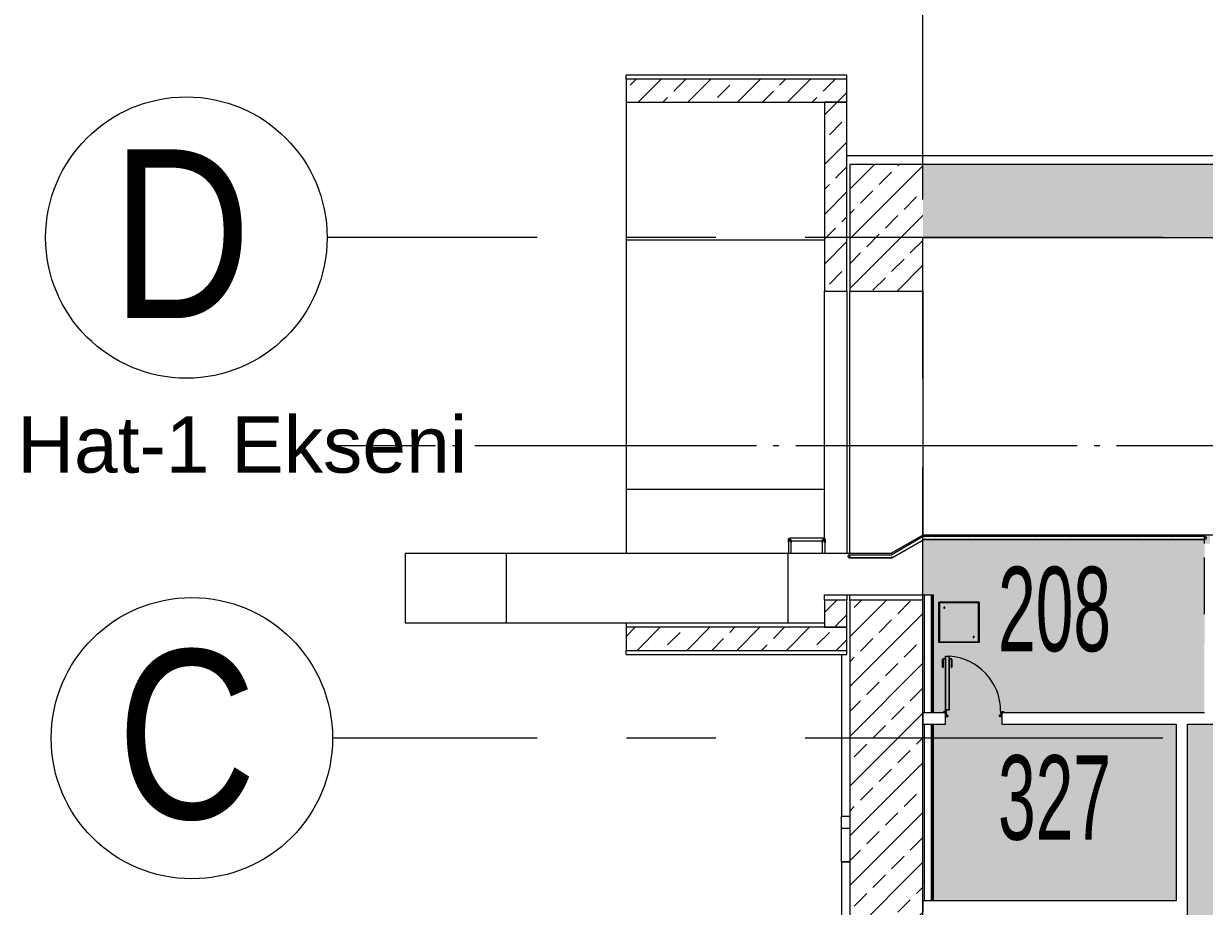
# Model space of a CAD drawing. Header units: metres. Extents: x -201 to 705, y -63 to 42.
# Drawn here: x -201.18 to -180.2, y -8.19 to 7.5 of the extents above; entities that cross this region are included whole.
import ezdxf

# ---------------------------------------------------------------- set-up
doc = ezdxf.new("R2010")
doc.units = ezdxf.units.M
for name, pattern in [('Dash', [3, 1.5, -1.5]), ('Grid Line', [11.1125, 6.35, -1.5875, 1.5875, -1.5875]), ('HAT AKSI', [5.6, 5, -0.3, 0, -0.3])]:
    doc.linetypes.add(name, pattern=pattern)
for name, color, linetype, lineweight in [('A-----NPP', 7, 'Continuous', 9), ('A-DETLGEM', 7, 'Continuous', 9), ('A_AREA', 7, 'Continuous', 9), ('A_DOOR', 7, 'Continuous', 9), ('A_GRID', 7, 'Continuous', 9), ('A_GRID_BALOON', 7, 'Continuous', 9), ('A_HANDRAIL', 7, 'Continuous', 9), ('A_HATCH', 7, 'Continuous', 9), ('A_RC', 7, 'Continuous', 9), ('A_TEXT_40', 7, 'Continuous', 9), ('A_WALL', 7, 'Continuous', 9), ('G-PLANOTM', 7, 'Continuous', 9)]:
    doc.layers.add(name, color=color, linetype=linetype, lineweight=lineweight)
doc.styles.add('Arial', font='arial.ttf', dxfattribs={"height": 1})
doc.styles.add('Arial Narrow_1', font='ARIALN.TTF', dxfattribs={"height": 3})
doc.styles.add('Arial Narrow_2', font='ARIALN.TTF', dxfattribs={"width": 0.7, "height": 1.5})
pattern_1 = [(45, (0, 0), (-0.442274, 0.442274), []), (45, (0.4423, 0), (-0.442274, 0.442274), [0.31274, -0.15637])]

# ---------------------------------------------------------------- blocks, each defined once
blk = doc.blocks.new('IC-TKN-M7-S22-000-10-A1-32-K-T-6C-200_rvt-1-_1_13_4_13_ PERON KATI _FFL__ANAHTAR PLAN')
at = {"layer": 'A_HATCH', "true_color": 0x787878}
h = blk.add_hatch(dxfattribs=at)
h.set_pattern_fill('FP_3', color=8, style=0, pattern_type=2)
h.set_pattern_definition(pattern_1)
h.paths.add_polyline_path([(-186.55, -3.229), (-186.55, -2.748), (-186.95, -2.751), (-186.95, -3.229), (-186.65, -3.229)])
h.paths.add_polyline_path([(-186.55, 2.748), (-186.55, 6.107), (-186.95, 6.107), (-186.95, 2.748), (-186.65, 2.748)])
h = blk.add_hatch(dxfattribs=at)
h.set_pattern_fill('FP_3', color=8, style=0, pattern_type=2)
h.set_pattern_definition(pattern_1)
h.paths.add_polyline_path([(-185.2, -22), (-185.2, -19.748), (-186.5, -19.748), (-186.5, -22)])
h.paths.add_polyline_path([(-186.458, -14.252), (-185.2, -14.252), (-185.2, -2.748), (-186.5, -2.748), (-186.5, -14.252)])
h.paths.add_polyline_path([(-186.282, 2.748), (-185.2, 2.748), (-185.2, 5), (-186.5, 5), (-186.5, 2.748)])
h = blk.add_hatch(dxfattribs=at)
h.set_pattern_fill('FP_3', color=8, style=0, pattern_type=2)
h.set_pattern_definition(pattern_1)
h.paths.add_polyline_path([(-125.85, 3.7), (-125.85, 5), (-185.2, 5), (-185.2, 3.7), (-145.888, 3.7)])
at = {"layer": 'A_RC', "true_color": 0x787878}
h = blk.add_hatch(dxfattribs=at)
h.set_pattern_fill('FP_3', color=8, style=0, pattern_type=2)
h.set_pattern_definition(pattern_1)
h.paths.add_polyline_path([(-186.55, -3.638), (-186.55, -3.229), (-190.473, -3.229), (-190.473, -3.638), (-186.65, -3.638)])
h.paths.add_polyline_path([(-186.95, 6.107), (-186.55, 6.107), (-186.55, 6.516), (-190.473, 6.516), (-190.473, 6.107), (-190.435, 6.107)])
at = {"layer": 'A-----NPP'}
for p, q in [((-125.795, 5.15), (-186.55, 5.15)), ((-186.65, -3.709), (-186.65, -6.588)), ((-186.65, -6.588), (-186.5, -6.588)), ((-186.65, -6.8), (-186.65, -6.588)), ((-186.65, -6.588), (-186.5, -6.588)), ((-186.65, -7.4), (-186.65, -6.8)), ((-186.65, -6.8), (-186.5, -6.8)), ((-186.5, -7.4), (-186.65, -7.4)), ((-186.65, -7.4), (-186.65, -12.9)), ((-186.65, -7.4), (-186.5, -7.4))]:
    blk.add_line(p, q, dxfattribs=at)
at = {"layer": 'A_RC'}
for p, q in [((-186.55, 6.589), (-190.473, 6.589)), ((-190.473, 6.516), (-190.473, 6.589)), ((-186.55, 6.516), (-186.55, 6.589)), ((-190.473, 6.109), (-190.473, 3.766)), ((-186.95, 6.107), (-186.55, 6.107)), ((-190.473, 3.766), (-190.473, 3.656)), ((-186.95, 3.656), (-190.473, 3.656)), ((-190.473, 3.656), (-190.473, -0.777)), ((-186.95, -0.777), (-190.473, -0.777)), ((-190.473, -0.777), (-190.473, -0.887)), ((-190.473, -0.887), (-190.473, -1.919)), ((-175.149, -1.59), (-180.2, -1.59)), ((-190.473, -3.15), (-190.473, -3.23)), ((-186.55, -3.229), (-186.95, -3.229)), ((-190.473, -3.711), (-190.473, -3.638)), ((-190.473, -3.711), (-186.55, -3.711)), ((-186.55, -3.711), (-186.55, -3.638))]:
    blk.add_line(p, q, dxfattribs=at)
at = {"layer": 'A_RC', "lineweight": 18}
for p, q in [((-186.55, 6.516), (-190.473, 6.516)), ((-190.473, 6.516), (-190.473, 6.107)), ((-186.55, 6.107), (-186.55, 6.516)), ((-190.473, 6.107), (-186.95, 6.107)), ((-186.95, -3.229), (-190.473, -3.229)), ((-190.473, -3.229), (-190.473, -3.638)), ((-186.55, -3.638), (-186.55, -3.229)), ((-190.473, -3.638), (-186.55, -3.638))]:
    blk.add_line(p, q, dxfattribs=at)
at = {"layer": 'A_WALL', "lineweight": 18}
for p, q in [((-186.95, 6.107), (-186.95, 2.748)), ((-186.55, 2.748), (-186.55, 6.107)), ((-185.2, 5), (-186.5, 5)), ((-186.5, 5), (-186.5, 2.748)), ((-125.85, 5), (-185.2, 5)), ((-185.2, 2.748), (-185.2, 3.7)), ((-185.2, 3.7), (-125.85, 3.7)), ((-186.95, 2.748), (-186.55, 2.748)), ((-186.5, 2.748), (-185.2, 2.748)), ((-186.95, -2.748), (-186.95, -3.229)), ((-186.55, -2.748), (-186.95, -2.748)), ((-186.55, -3.229), (-186.55, -2.748)), ((-185.2, -2.748), (-186.5, -2.748)), ((-186.5, -2.748), (-186.5, -14.252)), ((-185.2, -14.252), (-185.2, -2.748))]:
    blk.add_line(p, q, dxfattribs=at)
at = {"layer": 'A_WALL'}
for p, q in [((-186.55, 6.107), (-186.95, 6.107)), ((-186.95, -1.719), (-186.95, 2.748)), ((-186.55, 2.748), (-186.55, -1.92)), ((-186.5, -1.92), (-186.5, 2.748)), ((-185.2, 2.748), (-185.2, -1.591)), ((-186.55, -2.65), (-186.55, -2.748)), ((-186.5, -2.748), (-186.5, -2.65)), ((-186.95, -3.229), (-186.55, -3.229))]:
    blk.add_line(p, q, dxfattribs=at)
blk = doc.blocks.new('C1030_70_YK1 100x220cm - YK1 100x220cm-V7-_1_13_4_13_ PERON KATI _FFL__ANAHTAR PLAN')
at = {"layer": 'A-DETLGEM'}
for p, q in [((-0.53, 1.068), (-0.5, 1.068)), ((-0.5, 1.058), (-0.53, 1.058)), ((-0.499, 1.107), (-0.434, 1.107)), ((-0.499, 0.139), (-0.499, 1.107)), ((-0.438, 1.103), (-0.495, 1.103)), ((-0.495, 0.153), (-0.495, 1.103)), ((-0.438, 1.103), (-0.438, 0.153)), ((-0.435, 1.068), (-0.405, 1.068)), ((-0.405, 1.058), (-0.435, 1.058)), ((-0.434, 1.107), (-0.434, 0.621)), ((-0.55, 0.913), (-0.55, 1.048)), ((-0.54, 1.048), (-0.54, 0.913)), ((-0.395, 0.913), (-0.395, 1.048)), ((-0.385, 1.048), (-0.385, 0.913)), ((-0.434, 0.621), (-0.434, 0.149)), ((-0.491, 0.139), (-0.499, 0.139)), ((-0.438, 0.153), (-0.495, 0.153)), ((-0.491, 0.149), (-0.491, 0.139)), ((-0.434, 0.149), (-0.491, 0.149))]:
    blk.add_line(p, q, dxfattribs=at)
for radius in [0.008, 0.006]:
    blk.add_circle((-0.5, 0.13), radius, dxfattribs=at)
for centre, radius, start, end in [((-0.53, 1.048), 0.02, 90, 180), ((-0.53, 1.048), 0.01, 90, 180), ((-0.405, 1.048), 0.02, 0, 90), ((-0.405, 1.048), 0.01, 0, 90), ((-0.545, 0.913), 0.005, 180, 0), ((-0.39, 0.913), 0.005, 180, 0)]:
    blk.add_arc(centre, radius, start, end, dxfattribs=at)
at = {"layer": 'A_DOOR'}
for p, q in [((-0.483, 0.118), (-0.538, 0.118)), ((-0.538, 0.118), (-0.538, 0.1)), ((-0.536, 0.1), (-0.536, 0.116)), ((-0.536, 0.116), (-0.485, 0.116)), ((-0.485, 0.095), (-0.487, 0.093)), ((-0.487, 0.093), (-0.487, 0.062)), ((-0.487, 0.062), (-0.485, 0.06)), ((-0.485, 0.116), (-0.485, 0.095)), ((-0.485, 0.092), (-0.483, 0.094)), ((-0.485, 0.063), (-0.485, 0.092)), ((-0.483, 0.061), (-0.485, 0.063)), ((-0.485, 0.06), (-0.485, 0.049)), ((-0.485, 0.049), (-0.465, 0.049)), ((-0.483, 0.045), (-0.485, 0.045)), ((-0.485, 0.045), (-0.485, 0.037)), ((-0.485, 0.037), (-0.457, 0.037)), ((-0.483, 0.094), (-0.483, 0.118)), ((-0.483, 0.051), (-0.483, 0.061)), ((-0.467, 0.051), (-0.483, 0.051)), ((-0.483, 0.039), (-0.483, 0.045)), ((-0.459, 0.039), (-0.483, 0.039)), ((-0.457, 0.061), (-0.467, 0.061)), ((-0.467, 0.061), (-0.467, 0.051)), ((-0.465, 0.049), (-0.465, 0.059)), ((-0.465, 0.059), (-0.459, 0.059)), ((-0.459, 0.059), (-0.459, 0.039)), ((-0.457, 0.037), (-0.457, 0.061)), ((0.467, 0.061), (0.457, 0.061)), ((0.457, 0.061), (0.457, 0.037)), ((0.457, 0.037), (0.485, 0.037)), ((0.459, 0.039), (0.459, 0.059)), ((0.459, 0.059), (0.465, 0.059)), ((0.483, 0.039), (0.459, 0.039)), ((0.465, 0.059), (0.465, 0.049)), ((0.465, 0.049), (0.485, 0.049)), ((0.467, 0.051), (0.467, 0.061)), ((0.483, 0.051), (0.467, 0.051)), ((0.538, 0.118), (0.483, 0.118)), ((0.483, 0.118), (0.483, 0.094)), ((0.483, 0.094), (0.485, 0.092)), ((0.485, 0.063), (0.483, 0.061)), ((0.483, 0.061), (0.483, 0.051)), ((0.485, 0.045), (0.483, 0.045)), ((0.483, 0.045), (0.483, 0.039)), ((0.485, 0.095), (0.485, 0.116)), ((0.485, 0.116), (0.536, 0.116)), ((0.487, 0.093), (0.485, 0.095)), ((0.485, 0.092), (0.485, 0.063)), ((0.485, 0.06), (0.487, 0.062)), ((0.485, 0.049), (0.485, 0.06)), ((0.485, 0.037), (0.485, 0.045)), ((0.487, 0.062), (0.487, 0.093)), ((0.536, 0.116), (0.536, 0.1)), ((0.538, 0.1), (0.538, 0.118))]:
    blk.add_line(p, q, dxfattribs=at)
blk.add_arc((-0.5, 0.13), 0.98, 360, 86.1575, dxfattribs=at)
blk = doc.blocks.new('D2030_10_U Kanal Ekipmanı - U Kanal Ekipmanı-3768407-_1_13_4_13_ PERON KATI _FFL__ANAHTAR PLAN')
at = {"layer": 'G-PLANOTM'}
for p, q in [((-0.155, 0), (-0.155, 3.14)), ((-0.15, 0), (-0.15, 3.14)), ((-0.03, 0), (-0.03, 3.14)), ((-0.025, 3.14), (-0.025, 0)), ((0, 0), (0, 3.14))]:
    blk.add_line(p, q, dxfattribs=at)
blk = doc.blocks.new('Railing - 50 x 12mm-V81-_1_13_4_13_ PERON KATI _FFL__ANAHTAR PLAN')
at = {"layer": 'A_HANDRAIL'}
for start, end in [(360, 180), (15, 180), (180, 210), (180, 210), (330, 360), (330, 360)]:
    blk.add_arc((0, 0), 0.03, start, end, dxfattribs=at)
blk = doc.blocks.new('Railing - 50 x 12mm-V82-_1_13_4_13_ PERON KATI _FFL__ANAHTAR PLAN')
at = {"layer": 'A_HANDRAIL'}
for start, end in [(150, 180), (150, 180), (180, 360), (180, 210), (360, 30), (15, 30), (225, 285), (300, 360)]:
    blk.add_arc((0, 0), 0.03, start, end, dxfattribs=at)
blk = doc.blocks.new('Railing - 50 x 12mm-V83-_1_13_4_13_ PERON KATI _FFL__ANAHTAR PLAN')
at = {"layer": 'A_HANDRAIL'}
for start, end in [(150, 180), (150, 180), (180, 210), (180, 210), (360, 30), (15, 30), (330, 360), (330, 360)]:
    blk.add_arc((0, 0), 0.03, start, end, dxfattribs=at)
blk = doc.blocks.new('Railing - 50 x 12mm-V84-_1_13_4_13_ PERON KATI _FFL__ANAHTAR PLAN')
at = {"layer": 'A_HANDRAIL'}
for start, end in [(150, 180), (165, 180), (180, 210), (180, 210), (360, 30), (15, 30), (330, 360), (330, 360)]:
    blk.add_arc((0, 0), 0.03, start, end, dxfattribs=at)
blk = doc.blocks.new('Railing - Railing-3772816-_1_13_4_13_ PERON KATI _FFL__ANAHTAR PLAN')
at = {"extrusion": (0, 0, -1), "zscale": -1}
for name, p, rotation in [('Railing - 50 x 12mm-V83-_1_13_4_13_ PERON KATI _FFL__ANAHTAR PLAN', (185, -1.64), 90.00000000000146), ('Railing - 50 x 12mm-V83-_1_13_4_13_ PERON KATI _FFL__ANAHTAR PLAN', (184.4, -1.64), 90.00000000000146), ('Railing - 50 x 12mm-V83-_1_13_4_13_ PERON KATI _FFL__ANAHTAR PLAN', (183.8, -1.64), 90.00000000000146), ('Railing - 50 x 12mm-V83-_1_13_4_13_ PERON KATI _FFL__ANAHTAR PLAN', (183.2, -1.64), 90.00000000000146), ('Railing - 50 x 12mm-V83-_1_13_4_13_ PERON KATI _FFL__ANAHTAR PLAN', (182.6, -1.64), 90.00000000000146), ('Railing - 50 x 12mm-V83-_1_13_4_13_ PERON KATI _FFL__ANAHTAR PLAN', (182, -1.64), 90.00000000000146), ('Railing - 50 x 12mm-V83-_1_13_4_13_ PERON KATI _FFL__ANAHTAR PLAN', (181.4, -1.64), 90.00000000000146), ('Railing - 50 x 12mm-V83-_1_13_4_13_ PERON KATI _FFL__ANAHTAR PLAN', (180.8, -1.64), 90.00000000000146), ('Railing - 50 x 12mm-V81-_1_13_4_13_ PERON KATI _FFL__ANAHTAR PLAN', (180.2, -1.64), 90.00000000000146), ('Railing - 50 x 12mm-V84-_1_13_4_13_ PERON KATI _FFL__ANAHTAR PLAN', (185.545, -1.847), 59.9827909370289), ('Railing - 50 x 12mm-V82-_1_13_4_13_ PERON KATI _FFL__ANAHTAR PLAN', (186.5, -1.969), 89.9999999999998), ('Railing - 50 x 12mm-V83-_1_13_4_13_ PERON KATI _FFL__ANAHTAR PLAN', (186.112, -1.969), 89.9999999999998)]:
    blk.add_blockref(name, p, dxfattribs=dict(at, rotation=rotation))
blk = doc.blocks.new('Top Rail Type - Top Rail_Internal_-3772819-_1_13_4_13_ PERON KATI _FFL__ANAHTAR PLAN')
at = {"layer": 'A_HANDRAIL'}
for p, q in [((-185.194, -1.615), (-185.763, -1.944)), ((-185.749, -1.994), (-185.18, -1.665)), ((-180.2, -1.615), (-185.194, -1.615)), ((-185.18, -1.665), (-180.2, -1.665)), ((-180.2, -1.646), (-180.2, -1.64)), ((-185.763, -1.944), (-186.5, -1.944)), ((-186.5, -1.969), (-186.5, -1.975)), ((-186.5, -1.994), (-185.749, -1.994))]:
    blk.add_line(p, q, dxfattribs=at)
for points in [[(-185.185, -1.646), (-185.186, -1.644), (-185.187, -1.642), (-185.187, -1.64)], [(-185.756, -1.969), (-185.756, -1.971), (-185.755, -1.973), (-185.754, -1.975)]]:
    blk.add_open_spline(points, degree=3, dxfattribs=at)
blk = doc.blocks.new('Top Rail Type - Top Rail_Internal_-V85-_1_13_4_13_ PERON KATI _FFL__ANAHTAR PLAN')
at = {"layer": 'A_HANDRAIL'}
for p, q in [((-185.194, -1.615), (-185.763, -1.944)), ((-185.18, -1.665), (-185.749, -1.994)), ((-180.2, -1.615), (-185.194, -1.615)), ((-180.2, -1.665), (-185.18, -1.665)), ((-180.2, -1.665), (-180.2, -1.615)), ((-186.5, -1.994), (-186.5, -1.944)), ((-185.763, -1.944), (-186.5, -1.944)), ((-185.749, -1.994), (-186.5, -1.994))]:
    blk.add_line(p, q, dxfattribs=at)
blk = doc.blocks.new('D2030_10_U Kanal Ekipmanı - U Kanal Ekipmanı-3779887-_1_13_4_13_ PERON KATI _FFL__ANAHTAR PLAN')
at = {"layer": 'G-PLANOTM'}
for p, q in [((-0.18, 2.002), (-0.18, 2.098)), ((-0.18, 2.098), (-0.155, 2.098)), ((-0.155, 0), (-0.155, 2.098)), ((-0.15, 0), (-0.15, 2.098)), ((-0.03, 0), (-0.03, 2.098)), ((-0.025, 2.098), (0, 2.098)), ((-0.025, 2.098), (-0.025, 0)), ((0, 0), (0, 2.098))]:
    blk.add_line(p, q, dxfattribs=at)
blk = doc.blocks.new('B3060_50_Müdahale Kapağı - Müdahale Kapağı-V111-_1_13_4_13_ PERON KATI _FFL__ANAHTAR PLAN')
at = {"layer": 'G-PLANOTM'}
for p, q in [((-0.36, -0.36), (-0.36, 0.36)), ((0.36, 0.36), (-0.36, 0.36)), ((-0.354, 0.354), (-0.354, -0.354)), ((0.354, 0.354), (-0.354, 0.354)), ((0.354, -0.354), (0.354, 0.354)), ((0.36, 0.36), (0.36, -0.36)), ((0.36, -0.36), (-0.36, -0.36)), ((-0.354, -0.354), (0.354, -0.354))]:
    blk.add_line(p, q, dxfattribs=at)
blk = doc.blocks.new('B1080_80_Gemici Merdiveni1 - Gemici Merdiveni_h_1_50 m-4043914-_1_13_4_13_ PERON KATI _FFL__ANAHTAR PLAN')
at = {"layer": 'A-----NPP'}
for p, q in [((-0.325, 0.3), (-0.325, 0.11)), ((0.3, 0.375), (-0.3, 0.375)), ((-0.3, 0.375), (-0.3, 0.325)), ((-0.3, 0.325), (0.3, 0.325)), ((-0.275, 0.11), (-0.275, 0.3)), ((0.275, 0.3), (0.275, 0.11)), ((0.3, 0.325), (0.3, 0.375)), ((0.325, 0.11), (0.325, 0.3)), ((-0.375, 0.11), (-0.225, 0.11)), ((-0.375, 0.1), (-0.375, 0.11)), ((-0.225, 0.1), (-0.375, 0.1)), ((-0.225, 0.11), (-0.225, 0.1)), ((0.225, 0.11), (0.375, 0.11)), ((0.225, 0.1), (0.225, 0.11)), ((0.375, 0.1), (0.225, 0.1)), ((0.375, 0.11), (0.375, 0.1))]:
    blk.add_line(p, q, dxfattribs=at)
at = {"layer": 'A-----NPP', "flags": 128}
for points in [[(-0.325, 0.35), (-0.325, 0.351), (-0.325, 0.352), (-0.325, 0.353), (-0.325, 0.354), (-0.325, 0.355), (-0.324, 0.356), (-0.324, 0.357), (-0.324, 0.358), (-0.323, 0.359), (-0.323, 0.36), (-0.323, 0.361), (-0.322, 0.362), (-0.322, 0.362), (-0.321, 0.363), (-0.321, 0.364), (-0.32, 0.365), (-0.319, 0.366), (-0.319, 0.366), (-0.318, 0.367), (-0.317, 0.368), (-0.317, 0.369), (-0.316, 0.369), (-0.315, 0.37), (-0.314, 0.37), (-0.314, 0.371), (-0.313, 0.372), (-0.312, 0.372), (-0.311, 0.373), (-0.31, 0.373), (-0.309, 0.373), (-0.308, 0.374), (-0.307, 0.374), (-0.306, 0.374), (-0.305, 0.374), (-0.304, 0.375), (-0.303, 0.375), (-0.302, 0.375), (-0.301, 0.375), (-0.3, 0.375), (-0.3, 0.375)], [(-0.325, 0.35), (-0.325, 0.35), (-0.325, 0.35), (-0.325, 0.35), (-0.325, 0.349), (-0.325, 0.349), (-0.325, 0.349), (-0.325, 0.348), (-0.325, 0.347), (-0.325, 0.347), (-0.325, 0.346), (-0.325, 0.345), (-0.325, 0.344), (-0.325, 0.343), (-0.325, 0.342), (-0.325, 0.341), (-0.325, 0.34), (-0.325, 0.339), (-0.325, 0.338), (-0.325, 0.336), (-0.325, 0.335), (-0.325, 0.333), (-0.325, 0.332), (-0.325, 0.33), (-0.325, 0.329), (-0.325, 0.327), (-0.325, 0.325), (-0.325, 0.324), (-0.325, 0.322), (-0.325, 0.32), (-0.325, 0.318), (-0.325, 0.316), (-0.325, 0.314), (-0.325, 0.312), (-0.325, 0.31), (-0.325, 0.308), (-0.325, 0.307), (-0.325, 0.305), (-0.325, 0.303), (-0.325, 0.301), (-0.325, 0.3)], [(-0.325, 0.3), (-0.325, 0.302), (-0.325, 0.304), (-0.325, 0.306), (-0.325, 0.308), (-0.325, 0.31), (-0.325, 0.312), (-0.325, 0.314), (-0.325, 0.316), (-0.325, 0.318), (-0.325, 0.319), (-0.325, 0.321), (-0.325, 0.323), (-0.325, 0.325), (-0.325, 0.327), (-0.325, 0.328), (-0.325, 0.33), (-0.325, 0.331), (-0.325, 0.333), (-0.325, 0.334), (-0.325, 0.336), (-0.325, 0.337), (-0.325, 0.339), (-0.325, 0.34), (-0.325, 0.341), (-0.325, 0.342), (-0.325, 0.343), (-0.325, 0.344), (-0.325, 0.345), (-0.325, 0.346), (-0.325, 0.347), (-0.325, 0.347), (-0.325, 0.348), (-0.325, 0.348), (-0.325, 0.349), (-0.325, 0.349), (-0.325, 0.35), (-0.325, 0.35), (-0.325, 0.35), (-0.325, 0.35)], [(-0.324, 0.35), (-0.323, 0.349), (-0.323, 0.348), (-0.323, 0.347), (-0.323, 0.346), (-0.323, 0.345), (-0.323, 0.344), (-0.323, 0.344), (-0.322, 0.343), (-0.322, 0.342), (-0.322, 0.341), (-0.321, 0.34), (-0.321, 0.339), (-0.32, 0.338), (-0.32, 0.338), (-0.319, 0.337), (-0.319, 0.336), (-0.318, 0.335), (-0.318, 0.335), (-0.317, 0.334), (-0.316, 0.333), (-0.316, 0.333), (-0.315, 0.332), (-0.314, 0.331), (-0.313, 0.331), (-0.313, 0.33), (-0.312, 0.33), (-0.311, 0.329), (-0.31, 0.329), (-0.309, 0.328), (-0.309, 0.328), (-0.308, 0.328), (-0.307, 0.327), (-0.306, 0.327), (-0.305, 0.327), (-0.304, 0.327), (-0.303, 0.327), (-0.302, 0.327), (-0.301, 0.327), (-0.3, 0.327), (-0.3, 0.327)], [(-0.275, 0.3), (-0.275, 0.302), (-0.275, 0.304), (-0.275, 0.306), (-0.275, 0.308), (-0.275, 0.31), (-0.275, 0.312), (-0.275, 0.314), (-0.275, 0.316), (-0.275, 0.318), (-0.275, 0.319), (-0.275, 0.321), (-0.275, 0.323), (-0.275, 0.325), (-0.275, 0.327), (-0.275, 0.328), (-0.275, 0.33), (-0.275, 0.331), (-0.275, 0.333), (-0.275, 0.334), (-0.275, 0.336), (-0.275, 0.337), (-0.275, 0.339), (-0.275, 0.34), (-0.275, 0.341), (-0.275, 0.342), (-0.275, 0.343), (-0.275, 0.344), (-0.275, 0.345), (-0.275, 0.346), (-0.275, 0.347), (-0.275, 0.347), (-0.275, 0.348), (-0.275, 0.348), (-0.275, 0.349), (-0.275, 0.349), (-0.275, 0.35), (-0.275, 0.35), (-0.275, 0.35), (-0.275, 0.35)], [(-0.275, 0.325), (-0.275, 0.324), (-0.275, 0.322), (-0.275, 0.32), (-0.275, 0.318), (-0.275, 0.316), (-0.275, 0.314), (-0.275, 0.312), (-0.275, 0.31), (-0.275, 0.308), (-0.275, 0.307), (-0.275, 0.305), (-0.275, 0.303), (-0.275, 0.301), (-0.275, 0.3)], [(0.275, 0.35), (0.275, 0.35), (0.275, 0.35), (0.275, 0.35), (0.275, 0.349), (0.275, 0.349), (0.275, 0.349), (0.275, 0.348), (0.275, 0.347), (0.275, 0.347), (0.275, 0.346), (0.275, 0.345), (0.275, 0.344), (0.275, 0.343), (0.275, 0.342), (0.275, 0.341), (0.275, 0.34), (0.275, 0.339), (0.275, 0.338), (0.275, 0.336), (0.275, 0.335), (0.275, 0.333), (0.275, 0.332), (0.275, 0.33), (0.275, 0.329), (0.275, 0.327), (0.275, 0.325), (0.275, 0.324), (0.275, 0.322), (0.275, 0.32), (0.275, 0.318), (0.275, 0.316), (0.275, 0.314), (0.275, 0.312), (0.275, 0.31), (0.275, 0.308), (0.275, 0.307), (0.275, 0.305), (0.275, 0.303), (0.275, 0.301), (0.275, 0.3)], [(0.275, 0.3), (0.275, 0.302), (0.275, 0.304), (0.275, 0.306), (0.275, 0.308), (0.275, 0.31), (0.275, 0.312), (0.275, 0.314), (0.275, 0.316), (0.275, 0.318), (0.275, 0.319), (0.275, 0.321), (0.275, 0.323), (0.275, 0.325)], [(0.3, 0.375), (0.301, 0.375), (0.302, 0.375), (0.303, 0.375), (0.304, 0.375), (0.305, 0.375), (0.306, 0.374), (0.307, 0.374), (0.308, 0.374), (0.309, 0.373), (0.31, 0.373), (0.311, 0.373), (0.312, 0.372), (0.312, 0.372), (0.313, 0.371), (0.314, 0.371), (0.315, 0.37), (0.316, 0.369), (0.316, 0.369), (0.317, 0.368), (0.318, 0.367), (0.319, 0.367), (0.319, 0.366), (0.32, 0.365), (0.32, 0.364), (0.321, 0.364), (0.322, 0.363), (0.322, 0.362), (0.323, 0.361), (0.323, 0.36), (0.323, 0.359), (0.324, 0.358), (0.324, 0.357), (0.324, 0.356), (0.324, 0.355), (0.325, 0.354), (0.325, 0.353), (0.325, 0.352), (0.325, 0.351), (0.325, 0.35), (0.325, 0.35)], [(0.3, 0.327), (0.301, 0.327), (0.302, 0.327), (0.303, 0.327), (0.304, 0.327), (0.305, 0.327), (0.306, 0.327), (0.306, 0.327), (0.307, 0.328), (0.308, 0.328), (0.309, 0.328), (0.31, 0.329), (0.311, 0.329), (0.312, 0.33), (0.312, 0.33), (0.313, 0.331), (0.314, 0.331), (0.315, 0.332), (0.315, 0.332), (0.316, 0.333), (0.317, 0.334), (0.317, 0.334), (0.318, 0.335), (0.319, 0.336), (0.319, 0.337), (0.32, 0.337), (0.32, 0.338), (0.321, 0.339), (0.321, 0.34), (0.322, 0.341), (0.322, 0.341), (0.322, 0.342), (0.323, 0.343), (0.323, 0.344), (0.323, 0.345), (0.323, 0.346), (0.323, 0.347), (0.323, 0.348), (0.323, 0.349), (0.323, 0.35), (0.323, 0.35)], [(0.325, 0.3), (0.325, 0.302), (0.325, 0.304), (0.325, 0.306), (0.325, 0.308), (0.325, 0.31), (0.325, 0.312), (0.325, 0.314), (0.325, 0.316), (0.325, 0.318), (0.325, 0.319), (0.325, 0.321), (0.325, 0.323), (0.325, 0.325), (0.325, 0.327), (0.325, 0.328), (0.325, 0.33), (0.325, 0.331), (0.325, 0.333), (0.325, 0.334), (0.325, 0.336), (0.325, 0.337), (0.325, 0.339), (0.325, 0.34), (0.325, 0.341), (0.325, 0.342), (0.325, 0.343), (0.325, 0.344), (0.325, 0.345), (0.325, 0.346), (0.325, 0.347), (0.325, 0.347), (0.325, 0.348), (0.325, 0.348), (0.325, 0.349), (0.325, 0.349), (0.325, 0.35), (0.325, 0.35), (0.325, 0.35), (0.325, 0.35)], [(0.325, 0.35), (0.325, 0.35), (0.325, 0.35), (0.325, 0.35), (0.325, 0.349), (0.325, 0.349), (0.325, 0.349), (0.325, 0.348), (0.325, 0.347), (0.325, 0.347), (0.325, 0.346), (0.325, 0.345), (0.325, 0.344), (0.325, 0.343), (0.325, 0.342), (0.325, 0.341), (0.325, 0.34), (0.325, 0.339), (0.325, 0.338), (0.325, 0.336), (0.325, 0.335), (0.325, 0.333), (0.325, 0.332), (0.325, 0.33), (0.325, 0.329), (0.325, 0.327), (0.325, 0.325), (0.325, 0.324), (0.325, 0.322), (0.325, 0.32), (0.325, 0.318), (0.325, 0.316), (0.325, 0.314), (0.325, 0.312), (0.325, 0.31), (0.325, 0.308), (0.325, 0.307), (0.325, 0.305), (0.325, 0.303), (0.325, 0.301), (0.325, 0.3)]]:
    blk.add_lwpolyline(points, dxfattribs=at)
blk = doc.blocks.new('Grid - Aks Sembolü-236857-_1_13_4_13_ PERON KATI _FFL__ANAHTAR PLAN')
at = {"layer": 'A_GRID_BALOON', "color": 253, "true_color": 0xaaaaaa}
blk.add_circle((0, 0), 0.005, dxfattribs=at)

msp = doc.modelspace()

# ---------------------------------------------------------------- hatches: boundary and pattern name
at = {"layer": 'A_AREA', "true_color": 0xf5daa0}
h = msp.add_hatch(color=41, dxfattribs=at)
h.paths.add_polyline_path([(-184.3, -4.85), (-183.8, -4.85), (-183.8, -4.75), (-180.2, -4.75), (-180.195, -1.74), (-180.1, -1.74), (-180.1, -1.59), (-185.2, -1.592), (-185.195, -1.616), (-185.194, -1.615), (-180.179, -1.619), (-180.173, -1.645), (-180.192, -1.668), (-180.2, -1.67), (-180.221, -1.665), (-185.19, -1.671), (-185.2, -1.676), (-185.198, -2.652), (-185.02, -2.652), (-185.02, -4.75), (-184.8, -4.75), (-184.8, -4.85), (-184.793, -4.85)])
h.paths.add_polyline_path([(-184.8, -3.5), (-184.92, -3.5), (-184.92, -2.78), (-184.2, -2.78), (-184.2, -3.5), (-184.598, -3.5)])
h.paths.add_polyline_path([(-184.211, -3.489), (-184.211, -2.791), (-184.909, -2.791), (-184.909, -3.489), (-184.225, -3.489)])
h.paths.add_polyline_path([(-184.211, -3.489), (-184.291, -3.405), (-184.3, -3.41), (-184.303, -3.41), (-184.248, -3.457)])
h.paths.add_polyline_path([(-184.211, -3.489), (-184.31, -3.397), (-184.303, -3.39), (-184.293, -3.393), (-184.252, -3.441)])
h.paths.add_polyline_path([(-184.82, -2.89), (-184.829, -2.885), (-184.909, -2.791), (-184.81, -2.883), (-184.817, -2.89)])
h.paths.add_polyline_path([(-184.83, -2.883), (-184.827, -2.873), (-184.817, -2.87), (-184.909, -2.791), (-184.839, -2.871)])
at = {"layer": 'A_AREA', "true_color": 0xfadecb}
for points in [[(-180.889, -8.09), (-180.7, -8.09), (-180.7, -4.95), (-183.8, -4.95), (-183.8, -4.85), (-184.8, -4.85), (-184.8, -4.95), (-185.02, -4.95), (-185.02, -8.09), (-180.922, -8.09)], [(-169.95, -12.05), (-169.95, -4.95), (-174.4, -4.95), (-174.4, -5.65), (-175.6, -5.65), (-175.6, -4.95), (-177.875, -4.95), (-177.875, -4.85), (-179.875, -4.85), (-179.875, -4.95), (-180.5, -4.95), (-180.5, -12.05), (-175.6, -12.05), (-175.6, -11.35), (-174.4, -11.35), (-174.4, -12.05), (-170.375, -12.05)]]:
    msp.add_hatch(color=254, dxfattribs=at).paths.add_polyline_path(points)

# ---------------------------------------------------------------- linework, layer by layer
at = {"layer": 'A_AREA', "linetype": 'Dash'}
for p, q in [((-185.2, -1.619), (-185.2, -1.59)), ((-185.2, -1.59), (-180.2, -1.59)), ((-185.2, -2.748), (-185.2, -1.676))]:
    msp.add_line(p, q, dxfattribs=at)
at = {"layer": 'A_GRID', "color": 253, "linetype": 'Grid Line', "true_color": 0xaaaaaa}
for p, q in [((-185.2, -28.963), (-185.2, 13.652)), ((30.197, 3.7), (-195.787, 3.7)), ((30.197, -5.2), (-195.689, -5.2))]:
    msp.add_line(p, q, dxfattribs=at)
at = {"layer": 'A_GRID', "color": 21, "linetype": 'HAT AKSI', "true_color": 0xffaaaa}
msp.add_line((17.04, 0), (-195.689, 0), dxfattribs=at)
at = {"layer": 'A_RC'}
for p, q in [((-185.2, -1.59), (-185.769, -1.919)), ((-180.2, -1.59), (-185.2, -1.59)), ((-180.2, -1.61), (-180.2, -1.59)), ((-180.2, -1.74), (-180.2, -1.67)), ((-194.4, -1.919), (-194.4, -3.149)), ((-187.64, -1.919), (-194.4, -1.919)), ((-192.6, -3.149), (-192.6, -1.919)), ((-185.769, -1.919), (-187.6, -1.919)), ((-187.6, -1.919), (-187.6, -3.149)), ((-180.2, -2.997), (-180.2, -1.99)), ((-186.95, -2.748), (-186.95, -2.649)), ((-186.95, -2.649), (-185.2, -2.649)), ((-185.2, -2.649), (-185.2, -2.652)), ((-185.2, -2.652), (-185.02, -2.652)), ((-185.02, -2.652), (-185.02, -4.75)), ((-184.92, -2.78), (-184.2, -2.78)), ((-184.92, -3.5), (-184.92, -2.78)), ((-184.211, -2.791), (-184.909, -2.791)), ((-184.909, -2.791), (-184.909, -3.489)), ((-184.211, -3.489), (-184.211, -2.791)), ((-184.2, -2.78), (-184.2, -3.5)), ((-194.4, -3.149), (-186.95, -3.149)), ((-184.2, -3.5), (-184.92, -3.5)), ((-184.909, -3.489), (-184.211, -3.489)), ((-185.02, -4.95), (-185.02, -8.09))]:
    msp.add_line(p, q, dxfattribs=at)
for centre, start, end in [((-184.82, -2.88), 0, 180), ((-184.82, -2.88), 180, 0), ((-184.82, -2.88), 195, 210), ((-184.82, -2.88), 60, 75), ((-184.3, -3.4), 0, 180), ((-184.3, -3.4), 180, 0), ((-184.3, -3.4), 240, 255), ((-184.3, -3.4), 15, 30)]:
    msp.add_arc(centre, 0.01, start, end, dxfattribs=at)
at = {"layer": 'A_WALL', "lineweight": 18}
for p, q in [((-184.8, -4.75), (-185.2, -4.75)), ((-185.2, -4.75), (-185.2, -4.95)), ((-184.8, -4.95), (-184.8, -4.75)), ((-180.2, -4.75), (-183.8, -4.75)), ((-183.8, -4.75), (-183.8, -4.95)), ((-185.2, -4.95), (-184.8, -4.95)), ((-183.8, -4.95), (-180.7, -4.95)), ((-180.7, -4.95), (-180.7, -8.09)), ((-180.5, -4.95), (-179.875, -4.95)), ((-180.5, -12.05), (-180.5, -4.95)), ((-180.7, -8.09), (-185.2, -8.09)), ((-185.2, -8.09), (-185.2, -8.29))]:
    msp.add_line(p, q, dxfattribs=at)

# ---------------------------------------------------------------- block references
at = {"lineweight": 5}
msp.add_blockref('IC-TKN-M7-S22-000-10-A1-32-K-T-6C-200_rvt-1-_1_13_4_13_ PERON KATI _FFL__ANAHTAR PLAN', (0, 0), dxfattribs=at)
at = {"layer": 'A-----NPP'}
msp.add_blockref('B1080_80_Gemici Merdiveni1 - Gemici Merdiveni_h_1_50 m-4043914-_1_13_4_13_ PERON KATI _FFL__ANAHTAR PLAN', (-187.265, -2.019), dxfattribs=at)
at = {"layer": 'A_DOOR'}
msp.add_blockref('C1030_70_YK1 100x220cm - YK1 100x220cm-V7-_1_13_4_13_ PERON KATI _FFL__ANAHTAR PLAN', (-184.3, -4.85), dxfattribs=at)
at = {"layer": 'A_GRID_BALOON', "color": 253, "true_color": 0xaaaaaa, "xscale": 499.9999999999995, "yscale": 499.9999999999995, "zscale": 499.9999999999995, "rotation": 89.99999999999962}
for p in [(-198.287, 3.7), (-198.189, -5.2)]:
    msp.add_blockref('Grid - Aks Sembolü-236857-_1_13_4_13_ PERON KATI _FFL__ANAHTAR PLAN', p, dxfattribs=at)
at = {"layer": 'A_HANDRAIL'}
for name in ['Railing - Railing-3772816-_1_13_4_13_ PERON KATI _FFL__ANAHTAR PLAN', 'Top Rail Type - Top Rail_Internal_-3772819-_1_13_4_13_ PERON KATI _FFL__ANAHTAR PLAN', 'Top Rail Type - Top Rail_Internal_-V85-_1_13_4_13_ PERON KATI _FFL__ANAHTAR PLAN']:
    msp.add_blockref(name, (0, 0), dxfattribs=at)
at = {"layer": 'G-PLANOTM'}
for name, p in [('D2030_10_U Kanal Ekipmanı - U Kanal Ekipmanı-3779887-_1_13_4_13_ PERON KATI _FFL__ANAHTAR PLAN', (-185.02, -4.75)), ('B3060_50_Müdahale Kapağı - Müdahale Kapağı-V111-_1_13_4_13_ PERON KATI _FFL__ANAHTAR PLAN', (-184.56, -3.14)), ('D2030_10_U Kanal Ekipmanı - U Kanal Ekipmanı-3768407-_1_13_4_13_ PERON KATI _FFL__ANAHTAR PLAN', (-185.02, -8.09))]:
    msp.add_blockref(name, p, dxfattribs=at)

# ---------------------------------------------------------------- texts
at = {"layer": 'A_GRID_BALOON', "color": 253, "true_color": 0xaaaaaa, "attachment_point": 1}
for s, insert, char_height, width, style in [('\\fArial Narrow|b0|i0|c162|p34|;D', (-199.618, 5.269), 3, 3.04641, 'Arial Narrow_1'), ('Hat-1 Ekseni', (-201.293, 0.52), 1, 9.94092, 'Arial'), ('\\fArial Narrow|b0|i0|c162|p34|;C', (-199.52, -3.631), 3, 3.04641, 'Arial Narrow_1')]:
    msp.add_mtext(s, dxfattribs=dict(at, insert=insert, char_height=char_height, width=width, style=style))
at = {"layer": 'A_TEXT_40', "char_height": 1.5, "width": 2.44114, "attachment_point": 1, "style": 'Arial Narrow_2'}
for s, insert in [('208', (-183.866, -2.153)), ('327', (-183.866, -5.504))]:
    msp.add_mtext(s, dxfattribs=dict(at, insert=insert))

doc.saveas('drawing.dxf')
